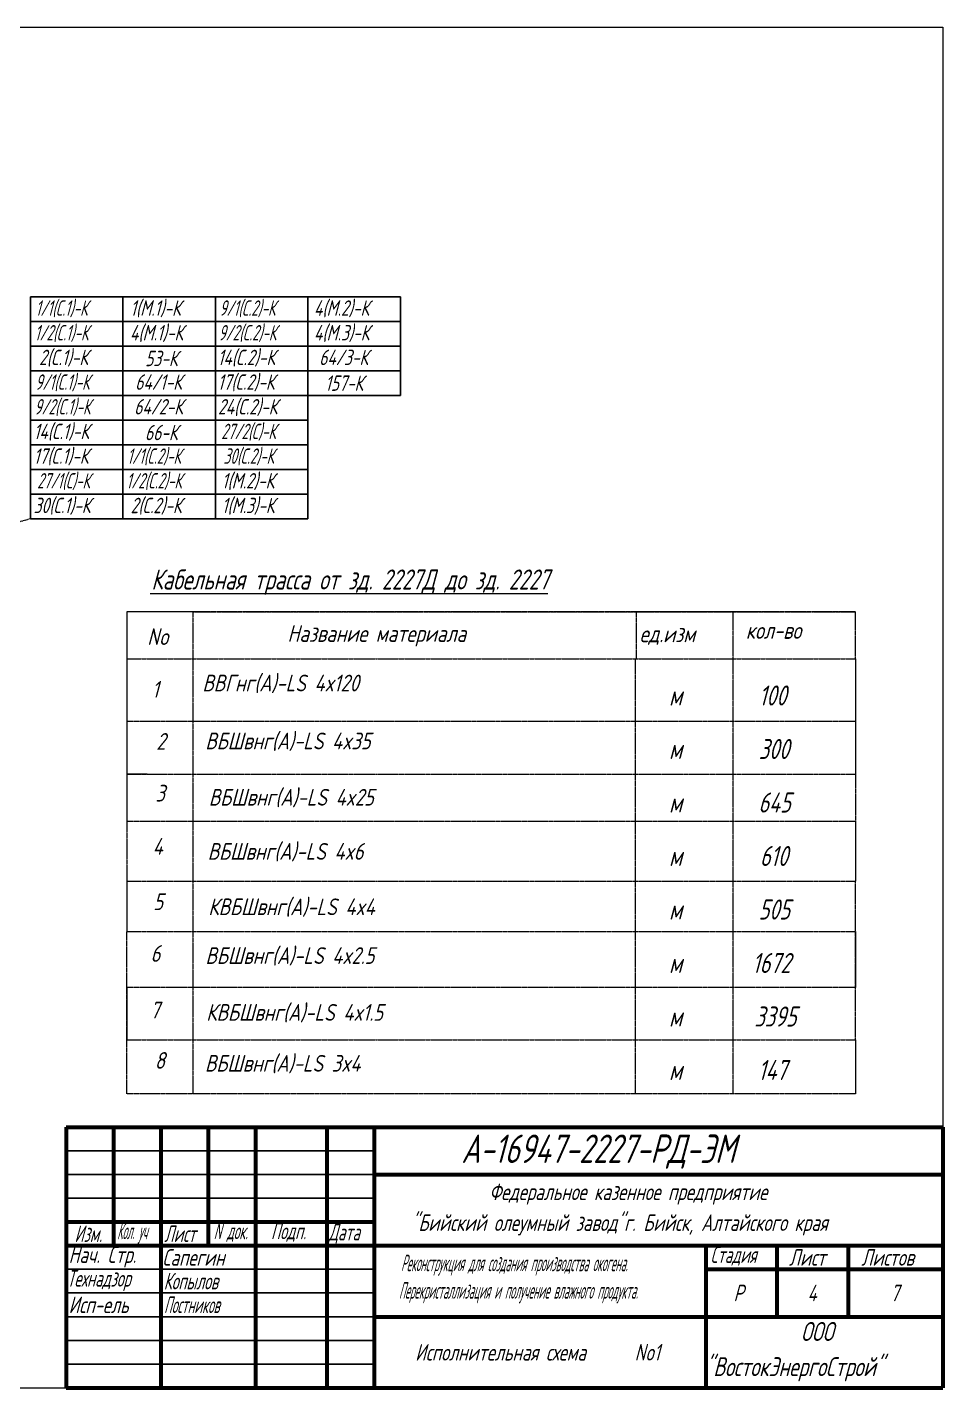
# Model space of a CAD drawing. Header units: millimetres. Extents: x -14296 to 10264, y -13087 to -5602.
# Drawn here: x -4551 to -4165, y -7160 to -6586 of the extents above; entities that cross this region are included whole.
import ezdxf

# ---------------------------------------------------------------- set-up
doc = ezdxf.new("R2010")
doc.units = ezdxf.units.MM
for name, pattern in [('gost5', [7, 5, -2, 0]), ('K5LT_BASIC', [0]), ('PHANTOM2', [1.25, 0.625, -0.125, 0.125, -0.125, 0.125, -0.125])]:
    doc.linetypes.add(name, pattern=pattern)
for name, color, linetype, lineweight in [('КаБель контрольный (Вновь)', 142, 'gost5', 15), ('Линия выноска', 137, 'Continuous', 25), ('Рамка толстая', 7, 'Continuous', 15), ('Рамка тонкая', 5, 'Continuous', 25), ('Текст', 7, 'Continuous', 20), ('Штампы', 252, 'Continuous', 25), ('ЭлектрооБорудование (Вновь)', 160, 'Continuous', 15)]:
    doc.layers.add(name, color=color, linetype=linetype, lineweight=lineweight)
doc.styles.add('gost shx', font='gost.shx', dxfattribs={"oblique": 15})
doc.styles.add('Simplex', font='simplex.shx', dxfattribs={"width": 0.7, "oblique": 15})

msp = doc.modelspace()

# ---------------------------------------------------------------- linework, layer by layer
at = {"color": 18, "lineweight": 60, "true_color": 0x000000}
for p, q in [((-4535.00403, -7049.62825), (-4165.00403, -7049.62825)), ((-4535.00403, -7049.62825), (-4535.00403, -7159.62825)), ((-4515.00403, -7049.62825), (-4515.00403, -7099.62825)), ((-4495.00403, -7049.62825), (-4495.00403, -7159.62825)), ((-4475.00403, -7049.62825), (-4475.00403, -7099.62825)), ((-4455.00403, -7049.62825), (-4455.00403, -7159.62825)), ((-4425.00403, -7049.62825), (-4425.00403, -7159.62825)), ((-4405.00403, -7049.62825), (-4405.00403, -7159.62825)), ((-4165.00403, -7049.62825), (-4165.00403, -7159.62825)), ((-4405.00403, -7069.62825), (-4165.00403, -7069.62825)), ((-4535.00403, -7089.62825), (-4405.00403, -7089.62825)), ((-4535.00403, -7099.62825), (-4165.00403, -7099.62825)), ((-4265.00403, -7099.62825), (-4265.00403, -7159.62825)), ((-4235.00403, -7099.62825), (-4235.00403, -7129.62825)), ((-4205.00403, -7099.62825), (-4205.00403, -7129.62825)), ((-4265.00403, -7109.62825), (-4165.00403, -7109.62825)), ((-4405.00403, -7129.62825), (-4165.00403, -7129.62825)), ((-4535.00403, -7159.62825), (-4165.00403, -7159.62825))]:
    msp.add_line(p, q, dxfattribs=at)
at = {"color": 18, "lineweight": 25, "true_color": 0x000000}
for p, q in [((-4535.00403, -7059.62825), (-4405.00403, -7059.62825)), ((-4535.00403, -7069.62825), (-4405.00403, -7069.62825)), ((-4535.00403, -7079.62825), (-4405.00403, -7079.62825)), ((-4535.00403, -7109.62825), (-4405.00403, -7109.62825)), ((-4535.00403, -7119.62825), (-4405.00403, -7119.62825)), ((-4535.00403, -7129.62825), (-4405.00403, -7129.62825)), ((-4535.00403, -7139.62825), (-4405.00403, -7139.62825)), ((-4535.00403, -7149.62825), (-4405.00403, -7149.62825))]:
    msp.add_line(p, q, dxfattribs=at)
at = {"layer": 'КаБель контрольный (Вновь)', "color": 18, "linetype": 'PHANTOM2', "lineweight": 15, "true_color": 0x000000}
for p, q in [((-4481.48774, -6832.20775), (-4481.48774, -7035.6268)), ((-4253.45619, -6832.20775), (-4294.46477, -6832.20775)), ((-4294.46477, -6832.20775), (-4294.46477, -6852.06971)), ((-4253.45619, -6852.06971), (-4253.45619, -6832.20775)), ((-4201.85302, -6852.06971), (-4201.85302, -6832.20775)), ((-4294.65593, -7035.6268), (-4294.65593, -6852.06971)), ((-4253.45619, -7035.6268), (-4253.45619, -6852.06971)), ((-4201.85302, -7012.80024), (-4201.85302, -6945.8424)), ((-4509.38797, -7035.6268), (-4509.38797, -6967.14717)), ((-4201.85302, -7035.6268), (-4294.65593, -7035.6268)), ((-4201.85302, -7035.6268), (-4253.45619, -7035.6268))]:
    msp.add_line(p, q, dxfattribs=at)
at = {"layer": 'Линия выноска', "color": 18, "linetype": 'PHANTOM2', "lineweight": 15, "true_color": 0x000000}
msp.add_line((-4550.09094, -6793.06076), (-4623.15186, -6813.27435), dxfattribs=at)
at = {"layer": 'Рамка толстая', "color": 18, "true_color": 0x000000}
for p, q in [((-4955.00403, -6585.62825), (-4165.00403, -6585.62825)), ((-4165.00403, -6585.62825), (-4165.00403, -7159.62825)), ((-4955.00403, -7159.62825), (-4165.00403, -7159.62825))]:
    msp.add_line(p, q, dxfattribs=at)
at = {"layer": 'Рамка тонкая', "color": 18, "true_color": 0x000000}
for p, q in [((-4550.09094, -6699.36048), (-4511.04916, -6699.36048)), ((-4550.09094, -6709.77163), (-4550.09094, -6699.36048)), ((-4511.04916, -6699.36048), (-4472.00738, -6699.36048)), ((-4511.04916, -6709.77163), (-4511.04916, -6699.36048)), ((-4511.04916, -6699.36048), (-4511.04916, -6709.77163)), ((-4472.00738, -6699.36048), (-4432.9656, -6699.36048)), ((-4472.00738, -6709.77163), (-4472.00738, -6699.36048)), ((-4472.00738, -6699.36048), (-4472.00738, -6709.77163)), ((-4432.9656, -6699.36048), (-4393.92382, -6699.36048)), ((-4432.9656, -6709.77163), (-4432.9656, -6699.36048)), ((-4432.9656, -6699.36048), (-4432.9656, -6709.77163)), ((-4393.92382, -6699.36048), (-4393.92382, -6709.77163)), ((-4550.09094, -6709.77163), (-4511.04916, -6709.77163)), ((-4550.09094, -6720.18277), (-4550.09094, -6709.77163)), ((-4511.04916, -6709.77163), (-4550.09094, -6709.77163)), ((-4511.04916, -6709.77163), (-4472.00738, -6709.77163)), ((-4511.04916, -6720.18277), (-4511.04916, -6709.77163)), ((-4472.00738, -6709.77163), (-4511.04916, -6709.77163)), ((-4511.04916, -6709.77163), (-4511.04916, -6720.18277)), ((-4472.00738, -6709.77163), (-4432.9656, -6709.77163)), ((-4472.00738, -6720.18277), (-4472.00738, -6709.77163)), ((-4432.9656, -6709.77163), (-4472.00738, -6709.77163)), ((-4472.00738, -6709.77163), (-4472.00738, -6720.18277)), ((-4432.9656, -6709.77163), (-4393.92382, -6709.77163)), ((-4432.9656, -6720.18277), (-4432.9656, -6709.77163)), ((-4393.92382, -6709.77163), (-4432.9656, -6709.77163)), ((-4432.9656, -6709.77163), (-4432.9656, -6720.18277)), ((-4393.92382, -6709.77163), (-4393.92382, -6720.18277)), ((-4550.09094, -6720.18277), (-4511.04916, -6720.18277)), ((-4550.09094, -6730.59391), (-4550.09094, -6720.18277)), ((-4511.04916, -6720.18277), (-4550.09094, -6720.18277)), ((-4511.04916, -6720.18277), (-4472.00738, -6720.18277)), ((-4511.04916, -6730.59391), (-4511.04916, -6720.18277)), ((-4472.00738, -6720.18277), (-4511.04916, -6720.18277)), ((-4511.04916, -6720.18277), (-4511.04916, -6730.59391)), ((-4472.00738, -6720.18277), (-4432.9656, -6720.18277)), ((-4472.00738, -6730.59391), (-4472.00738, -6720.18277)), ((-4432.9656, -6720.18277), (-4472.00738, -6720.18277)), ((-4472.00738, -6720.18277), (-4472.00738, -6730.59391)), ((-4432.9656, -6720.18277), (-4393.92382, -6720.18277)), ((-4432.9656, -6730.59391), (-4432.9656, -6720.18277)), ((-4393.92382, -6720.18277), (-4432.9656, -6720.18277)), ((-4432.9656, -6720.18277), (-4432.9656, -6730.59391)), ((-4393.92382, -6720.18277), (-4393.92382, -6730.59391)), ((-4550.09094, -6730.59391), (-4511.04916, -6730.59391)), ((-4550.09094, -6741.00505), (-4550.09094, -6730.59391)), ((-4511.04916, -6730.59391), (-4550.09094, -6730.59391)), ((-4511.04916, -6730.59391), (-4472.00738, -6730.59391)), ((-4511.04916, -6741.00505), (-4511.04916, -6730.59391)), ((-4472.00738, -6730.59391), (-4511.04916, -6730.59391)), ((-4511.04916, -6730.59391), (-4511.04916, -6741.00505)), ((-4472.00738, -6730.59391), (-4432.9656, -6730.59391)), ((-4472.00738, -6741.00505), (-4472.00738, -6730.59391)), ((-4432.9656, -6730.59391), (-4472.00738, -6730.59391)), ((-4472.00738, -6730.59391), (-4472.00738, -6741.00505)), ((-4432.9656, -6730.59391), (-4393.92382, -6730.59391)), ((-4432.9656, -6741.00505), (-4432.9656, -6730.59391)), ((-4393.92382, -6730.59391), (-4432.9656, -6730.59391)), ((-4432.9656, -6730.59391), (-4432.9656, -6741.00505)), ((-4393.92382, -6730.59391), (-4393.92382, -6741.00505)), ((-4550.09094, -6741.00505), (-4511.04916, -6741.00505)), ((-4550.09094, -6751.41619), (-4550.09094, -6741.00505)), ((-4511.04916, -6741.00505), (-4550.09094, -6741.00505)), ((-4511.04916, -6741.00505), (-4472.00738, -6741.00505)), ((-4511.04916, -6751.41619), (-4511.04916, -6741.00505)), ((-4472.00738, -6741.00505), (-4511.04916, -6741.00505)), ((-4511.04916, -6741.00505), (-4511.04916, -6751.41619)), ((-4472.00738, -6741.00505), (-4432.9656, -6741.00505)), ((-4472.00738, -6751.41619), (-4472.00738, -6741.00505)), ((-4432.9656, -6741.00505), (-4472.00738, -6741.00505)), ((-4472.00738, -6741.00505), (-4472.00738, -6751.41619)), ((-4393.92382, -6741.00505), (-4432.9656, -6741.00505)), ((-4432.9656, -6741.00505), (-4432.9656, -6751.41619)), ((-4550.09094, -6751.41619), (-4511.04916, -6751.41619)), ((-4550.09094, -6761.82733), (-4550.09094, -6751.41619)), ((-4511.04916, -6751.41619), (-4550.09094, -6751.41619)), ((-4511.04916, -6751.41619), (-4472.00738, -6751.41619)), ((-4511.04916, -6761.82733), (-4511.04916, -6751.41619)), ((-4472.00738, -6751.41619), (-4511.04916, -6751.41619)), ((-4511.04916, -6751.41619), (-4511.04916, -6761.82733)), ((-4472.00738, -6751.41619), (-4432.9656, -6751.41619)), ((-4472.00738, -6761.82733), (-4472.00738, -6751.41619)), ((-4432.9656, -6751.41619), (-4472.00738, -6751.41619)), ((-4472.00738, -6751.41619), (-4472.00738, -6761.82733)), ((-4432.9656, -6751.41619), (-4432.9656, -6761.82733)), ((-4550.09094, -6761.82733), (-4511.04916, -6761.82733)), ((-4550.09094, -6772.23847), (-4550.09094, -6761.82733)), ((-4511.04916, -6761.82733), (-4550.09094, -6761.82733)), ((-4511.04916, -6761.82733), (-4472.00738, -6761.82733)), ((-4511.04916, -6772.23847), (-4511.04916, -6761.82733)), ((-4472.00738, -6761.82733), (-4511.04916, -6761.82733)), ((-4511.04916, -6761.82733), (-4511.04916, -6772.23847)), ((-4472.00738, -6761.82733), (-4432.9656, -6761.82733)), ((-4472.00738, -6772.23847), (-4472.00738, -6761.82733)), ((-4432.9656, -6761.82733), (-4472.00738, -6761.82733)), ((-4472.00738, -6761.82733), (-4472.00738, -6772.23847)), ((-4432.9656, -6761.82733), (-4432.9656, -6772.23847)), ((-4550.09094, -6772.23847), (-4511.04916, -6772.23847)), ((-4550.09094, -6782.64961), (-4550.09094, -6772.23847)), ((-4511.04916, -6772.23847), (-4550.09094, -6772.23847)), ((-4511.04916, -6772.23847), (-4472.00738, -6772.23847)), ((-4511.04916, -6782.64961), (-4511.04916, -6772.23847)), ((-4472.00738, -6772.23847), (-4511.04916, -6772.23847)), ((-4511.04916, -6772.23847), (-4511.04916, -6782.64961)), ((-4472.00738, -6772.23847), (-4432.9656, -6772.23847)), ((-4472.00738, -6782.64961), (-4472.00738, -6772.23847)), ((-4432.9656, -6772.23847), (-4472.00738, -6772.23847)), ((-4472.00738, -6772.23847), (-4472.00738, -6782.64961)), ((-4432.9656, -6772.23847), (-4432.9656, -6782.64961)), ((-4550.09094, -6782.64961), (-4511.04916, -6782.64961)), ((-4550.09094, -6793.06076), (-4550.09094, -6782.64961)), ((-4511.04916, -6782.64961), (-4550.09094, -6782.64961)), ((-4511.04916, -6782.64961), (-4472.00738, -6782.64961)), ((-4511.04916, -6793.06076), (-4511.04916, -6782.64961)), ((-4472.00738, -6782.64961), (-4511.04916, -6782.64961)), ((-4511.04916, -6782.64961), (-4511.04916, -6793.06076)), ((-4472.00738, -6782.64961), (-4432.9656, -6782.64961)), ((-4472.00738, -6793.06076), (-4472.00738, -6782.64961)), ((-4432.9656, -6782.64961), (-4472.00738, -6782.64961)), ((-4472.00738, -6782.64961), (-4472.00738, -6793.06076)), ((-4432.9656, -6782.64961), (-4432.9656, -6793.06076)), ((-4511.04916, -6793.06076), (-4550.09094, -6793.06076)), ((-4472.00738, -6793.06076), (-4511.04916, -6793.06076)), ((-4432.9656, -6793.06076), (-4472.00738, -6793.06076))]:
    msp.add_line(p, q, dxfattribs=at)
at = {"layer": 'Штампы', "color": 18, "linetype": 'PHANTOM2', "lineweight": 15, "true_color": 0x000000}
for p, q in [((-4201.85302, -6832.20775), (-4509.38797, -6832.20775)), ((-4481.48774, -6832.20775), (-4201.85302, -6832.20775)), ((-4509.38797, -6852.06971), (-4201.85302, -6852.06971)), ((-4201.85302, -6852.06971), (-4201.85302, -6878.59196)), ((-4201.85302, -6878.59196), (-4509.38797, -6878.59196)), ((-4509.38797, -6878.59196), (-4509.38797, -6900.73183)), ((-4509.38797, -6900.73183), (-4201.85302, -6900.73183)), ((-4201.85302, -6900.73183), (-4201.85302, -6920.69548)), ((-4201.85302, -6920.69548), (-4509.38797, -6920.69548)), ((-4509.38797, -6920.69548), (-4509.38797, -6945.8424)), ((-4509.38797, -6945.8424), (-4201.85302, -6945.8424)), ((-4509.38797, -6967.14717), (-4201.85302, -6967.14717)), ((-4201.85302, -6967.14717), (-4201.85302, -6990.7346)), ((-4201.85302, -6990.7346), (-4509.38797, -6990.7346)), ((-4509.38797, -6990.7346), (-4509.38797, -7012.80024)), ((-4509.38797, -7012.80024), (-4201.85302, -7012.80024)), ((-4201.85302, -7012.80024), (-4201.85302, -7035.6268)), ((-4201.85302, -7035.6268), (-4509.38797, -7035.6268))]:
    msp.add_line(p, q, dxfattribs=at)
at = {"layer": 'ЭлектрооБорудование (Вновь)', "color": 18, "linetype": 'K5LT_BASIC', "lineweight": 15, "true_color": 0x000000}
for p, q in [((-4481.48774, -6832.20775), (-4509.38797, -6832.20775)), ((-4509.38797, -6832.20775), (-4509.38797, -6852.06971)), ((-4509.38797, -6832.20775), (-4509.38797, -6873.90766)), ((-4509.38797, -6832.20775), (-4509.38797, -6920.69548)), ((-4242.6679, -6832.20775), (-4282.94435, -6832.20775)), ((-4201.85302, -6852.06971), (-4201.85302, -6878.59196)), ((-4201.85302, -6873.90766), (-4201.85302, -6900.73183)), ((-4500.75173, -6900.73183), (-4509.38797, -6900.73183)), ((-4201.85302, -6920.69548), (-4201.85302, -6945.8424)), ((-4509.38797, -6945.8424), (-4509.38797, -6967.14717)), ((-4201.85302, -6967.14717), (-4201.85302, -6990.7346)), ((-4509.38797, -6990.7346), (-4509.38797, -7012.80024)), ((-4201.85302, -7012.80024), (-4201.85302, -7035.6268))]:
    msp.add_line(p, q, dxfattribs=at)

# ---------------------------------------------------------------- texts
at = {"color": 18, "true_color": 0x000000, "style": 'Simplex', "oblique": 15}
for s, height, width, p in [('А-16947-2227-РД-ЭМ', 12, 0.7, (-4368.21173, -7064.77111)), ('Федеральное казенное предприятие', 7, 0.7, (-4356.43587, -7080.46159)), ('"Бийский олеумный завод"г. Бийск, Алтайского края', 7, 0.7, (-4389.26109, -7093.46159)), ('Изм.', 7, 0.6, (-4531.44869, -7098.12825)), ('Кол. уч', 7, 0.4, (-4513.49591, -7096.96159)), ('Лист', 7, 0.6, (-4493.58459, -7098.12825)), ('N', 7, 0.5, (-4472.7463, -7096.96159)), ('док.', 7, 0.5, (-4467.17886, -7096.96159)), ('Подп.', 7, 0.6, (-4448.54869, -7096.96159)), ('Дата', 7, 0.6, (-4424.25061, -7097.46159)), ('Нач. Стр.', 7, 0.7, (-4533.93736, -7106.96159)), ('Стадия', 7, 0.6, (-4263.05254, -7106.96159)), ('Сапегин', 7, 0.7, (-4494.38395, -7108.12825)), ('Реконструкция для создания производства окогена.', 7, 0.4, (-4393.69591, -7110.46159)), ('Лист', 7, 0.7, (-4229.9207, -7108.12825)), ('Листов', 7, 0.7, (-4199.3786, -7108.12825)), ('Технадзор', 7, 0.6, (-4534.60403, -7116.96159)), ('Копылов', 7, 0.6, (-4493.80403, -7118.12825)), ('Перекристаллизация и получение влажного продукта.', 7, 0.4, (-4394.56174, -7122.05815)), ('Р', 7, 0.7, (-4253.32989, -7123.12825)), ('4', 7, 0.7, (-4222.10852, -7123.12825)), ('7', 7, 0.7, (-4187.10852, -7123.12825)), ('Исп-ель', 7, 0.7, (-4533.93736, -7128.12825)), ('Постников', 7, 0.5, (-4493.6707, -7128.12825)), ('ООО', 8, 0.7, (-4224.87583, -7139.86635)), ('Исполнительная схема ', 7, 0.7, (-4387.67582, -7148.14258)), ('No1', 7, 0.7, (-4295.04249, -7148.14258)), ('"ВостокЭнергоСтрой"', 8, 0.7, (-4265.19866, -7154.72349))]:
    msp.add_text(s, height=height, dxfattribs=dict(at, width=width)).set_placement(p)
at = {"layer": 'Линия выноска', "color": 18, "linetype": 'PHANTOM2', "lineweight": 15, "true_color": 0x000000, "style": 'gost shx', "oblique": 15}
for s, p in [('ВВГнг(А)-LS 4x120', (-4477.48481, -6865.8338)), ('ВБШвнг(А)-LS 4x35', (-4476.26684, -6890.27397)), ('ВБШвнг(А)-LS 4x25', (-4474.7917, -6914.02028)), ('ВБШвнг(А)-LS 4x6', (-4475.25444, -6936.86689)), ('КВБШвнг(А)-LS 4x4', (-4475.00383, -6960.23752)), ('ВБШвнг(А)-LS 4x2.5', (-4476.20324, -6980.80619)), ('КВБШвнг(А)-LS 4x1.5', (-4475.8851, -7004.78872)), ('ВБШвнг(А)-LS 3x4', (-4476.42705, -7026.25989))]:
    msp.add_text(s, height=7.0537095, dxfattribs=at).set_placement(p)
at = {"layer": 'Текст', "color": 18, "linetype": 'PHANTOM2', "lineweight": 15, "true_color": 0x000000, "style": 'Simplex', "oblique": 15}
for s, height, width, p in [('1/1(С.1)-К', 6.506963, 0.6, (-4547.89514, -6707.35475)), ('1(М.1)-К', 6.506963, 0.7, (-4507.9083, -6707.35475)), ('9/1(С.2)-К', 6.506963, 0.6, (-4470.30794, -6707.35475)), ('4(М.2)-К', 6.506963, 0.7, (-4430.44067, -6707.35475)), ('1/2(С.1)-К', 6.506963, 0.6, (-4548.26696, -6717.76589)), ('4(М.1)-К', 6.506963, 0.7, (-4508.09044, -6717.76589)), ('9/2(С.2)-К', 6.506963, 0.6, (-4470.67977, -6717.76589)), ('4(М.3)-К', 6.506963, 0.7, (-4430.44067, -6717.76589)), ('2(С.1)-К', 6.506963, 0.7, (-4546.40783, -6728.17704)), ('14(С.2)-К', 6.506963, 0.7, (-4471.03551, -6728.17704)), ('53-К', 6.506963, 0.7, (-4501.67583, -6728.64182)), ('64/3-К', 6.506963, 0.7, (-4428.21409, -6728.17704)), ('9/1(С.1)-К', 6.506963, 0.6, (-4548.01967, -6738.58818)), ('64/1-К', 6.506963, 0.7, (-4505.86385, -6738.58818)), ('17(С.2)-К', 6.506963, 0.7, (-4471.03551, -6738.58818)), ('157-К', 6.506963, 0.7, (-4425.70366, -6739.05296)), ('9/2(С.1)-К', 6.506963, 0.6, (-4548.3915, -6748.99932)), ('64/2-К', 6.506963, 0.7, (-4506.29765, -6748.99932)), ('24(С.2)-К', 6.506963, 0.7, (-4470.92706, -6748.99932)), ('14(С.1)-К', 6.506963, 0.7, (-4548.68527, -6759.41046)), ('66-К', 6.506963, 0.7, (-4501.74277, -6759.87524)), ('27/2(С)-К', 6.506963, 0.6, (-4469.53271, -6759.41046)), ('17(С.1)-К', 6.506963, 0.7, (-4548.68527, -6769.8216)), ('1/1(С.2)-К', 6.506963, 0.6, (-4509.22518, -6769.8216)), ('30(С.2)-К', 6.506963, 0.6, (-4468.58328, -6769.8216)), ('27/1(С)-К', 6.506963, 0.6, (-4547.24444, -6780.23274)), ('1/2(С.2)-К', 6.506963, 0.6, (-4509.59701, -6780.23274)), ('1(М.2)-К', 6.506963, 0.7, (-4469.30031, -6780.23274)), ('30(С.1)-К', 6.506963, 0.7, (-4548.74287, -6790.64388)), ('2(С.2)-К', 6.506963, 0.7, (-4507.79985, -6790.64388)), ('1(М.3)-К', 6.506963, 0.7, (-4469.30031, -6790.64388)), ('%%UКабельная трасса от зд. 2227Д до зд. 2227', 8.4644514, 0.7, (-4499.01135, -6822.85152)), ('100', 8.464451, 0.7, (-4242.60996, -6871.79437)), ('м', 8.46445, 0.7, (-4280.55826, -6871.79437)), ('300', 8.464451, 0.7, (-4242.68489, -6894.36624)), ('м', 8.46445, 0.7, (-4280.55826, -6894.36624)), ('645', 8.464451, 0.7, (-4242.84689, -6916.93811)), ('м', 8.46445, 0.7, (-4280.55826, -6916.93811)), ('м', 8.46445, 0.7, (-4280.55826, -6939.50998)), ('610', 8.464451, 0.7, (-4242.20767, -6939.50998)), ('м', 8.46445, 0.7, (-4280.55826, -6962.08185)), ('505', 8.464451, 0.7, (-4242.75982, -6962.08185)), ('м', 8.46445, 0.7, (-4280.55826, -6984.65372)), ('1672', 8.464451, 0.7, (-4245.43145, -6984.65372)), ('м', 8.46445, 0.7, (-4280.55826, -7007.22559)), ('3395', 8.464451, 0.7, (-4244.50595, -7007.22559)), ('м', 8.46445, 0.7, (-4280.55826, -7029.79746)), ('147', 8.464451, 0.7, (-4242.96704, -7029.79746))]:
    msp.add_text(s, height=height, dxfattribs=dict(at, width=width)).set_placement(p)
at = {"layer": 'ЭлектрооБорудование (Вновь)', "color": 18, "linetype": 'PHANTOM2', "lineweight": 15, "true_color": 0x000000, "style": 'gost shx', "oblique": 15}
for s, height, p in [('No', 7.05371, (-4500.7513, -6846.26649)), ('Название материала', 7.0537095, (-4441.58899, -6844.93763)), ('ед.изм', 7.05371, (-4292.95077, -6845.08801)), ('кол-во', 7.05371, (-4248.14396, -6843.6598)), ('1', 7.05371, (-4498.78111, -6868.49691)), ('2', 7.05371, (-4496.95159, -6890.46703)), ('3', 7.05371, (-4497.3116, -6912.30966)), ('4', 7.05371, (-4498.48, -6934.75074)), ('5', 7.05371, (-4498.21, -6958.08948)), ('6', 7.05371, (-4499.35422, -6979.93215)), ('7', 7.05371, (-4499.54131, -7003.79835)), ('8', 7.05371, (-4497.59246, -7025.05271))]:
    msp.add_text(s, height=height, dxfattribs=at).set_placement(p)

doc.saveas('drawing.dxf')
